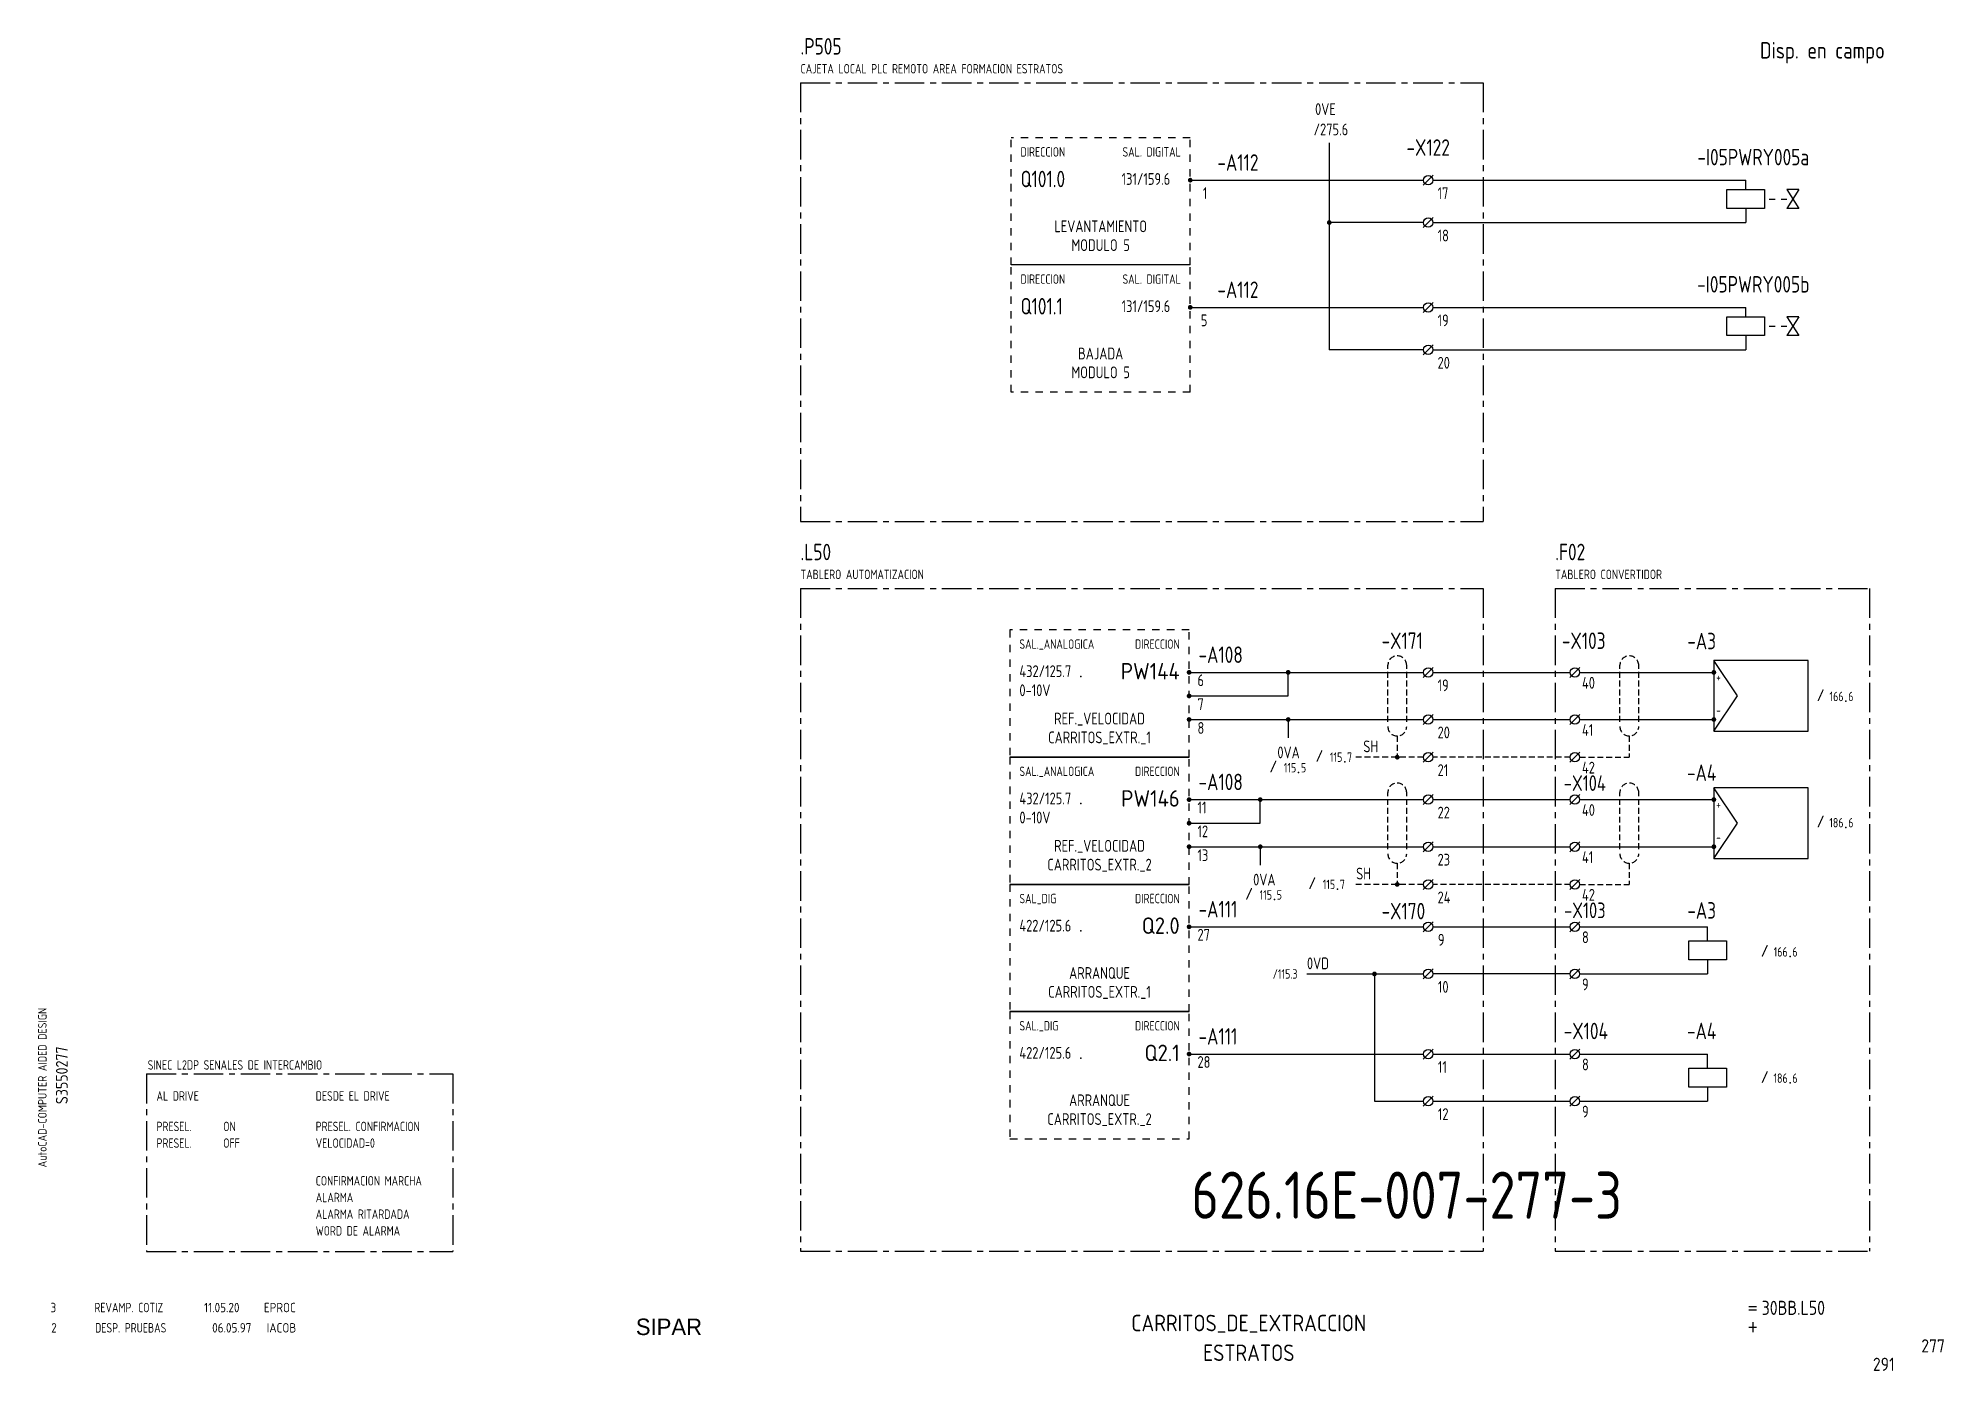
# Model space of a CAD drawing. Extents: x 10 to 414, y 6 to 288.
import ezdxf
from ezdxf.enums import TextEntityAlignment as Align

# ---------------------------------------------------------------- set-up
doc = ezdxf.new("R2010")
doc.units = 0
doc.header["$LTSCALE"] = 5
doc.header["$MEASUREMENT"] = 0
doc.header["$PDSIZE"] = -2
for name, pattern in [('CENTER', [2, 1.25, -0.25, 0.25, -0.25]), ('HIDDEN', [0.375, 0.25, -0.125]), ('HIDDEN1', [0.625, 0.3125, -0.3125])]:
    doc.linetypes.add(name, pattern=pattern)
doc.layers.get('0').update_dxf_attribs({"linetype": 'CONTINUOUS'})
doc.layers.add('CART', color=7, linetype='CONTINUOUS')
doc.styles.add('DIN', font='DIN.shx', dxfattribs={"width": 0.85})
doc.styles.add('ISO', font='DIN', dxfattribs={"width": 0.8})
doc.styles.add('N', font='ROMANS', dxfattribs={"width": 0.85, "height": 3})
doc.styles.add('SIMPLEX', font='SIMPLEX', dxfattribs={"width": 0.85})
doc.styles.add('X', font='UNIV.SHX', dxfattribs={"height": 3.5})

# ---------------------------------------------------------------- blocks, each defined once
blk = doc.blocks.new('B5-3')
at = {"linetype": 'Continuous', "const_width": 0.5}
blk.add_lwpolyline([(-0.25, 0, 1), (0.25, 0, 1)], format="xyb", close=True, dxfattribs=at)
blk = doc.blocks.new('PLC-DX2')
at = {"color": 3}
blk.add_point((15.05, -9.84), dxfattribs=at)
blk.add_blockref('B5-3', (38, -9))
at = {"color": 7, "style": 'SIMPLEX', "width": 0.8, "flags": 8}
blk.add_attdef('FG', text='', height=2.2, dxfattribs=at).set_placement((14.05, -9.84), align=Align.RIGHT)
blk.add_attdef('CAT', (16.05, -9.84), '', height=2.2, dxfattribs=at)
at = {"color": 3, "linetype": 'Continuous', "style": 'ISO', "width": 0.95}
blk.add_attdef('NOME', text='', height=3.5, dxfattribs=at).set_placement((36, -10.5), align=Align.RIGHT)
at = {"style": 'SIMPLEX'}
for tag, p, flags in [('#LINEA', (24.69, -13.92), 1), ('PRES', (40.5, -18.5), 9)]:
    blk.add_attdef(tag, p, '', height=2.5, dxfattribs=dict(at, flags=flags))
blk = doc.blocks.new('NORMALE')
at = {"linetype": 'Continuous'}
blk.add_line((-1.06, -1.06), (1.06, 1.06), dxfattribs=at)
at = {"color": 7}
blk.add_circle((0, 0), 1, dxfattribs=at)
at = {"color": 7, "style": 'SIMPLEX', "flags": 9}
for tag, p in [('QUADRO', (-7.5, 4)), ('SEZIONE', (-7.5, 2.5)), ('NUMO', (-7.5, 1)), ('NUMM', (-7.5, -0.5)), ('NOTEM', (-7.5, -2)), ('NOTEV', (-7.5, -3.5)), ('UTENZA', (-7.5, -5)), ('RIP', (-7.5, -6.5)), ('RAGGIO', (-7.5, -8))]:
    blk.add_attdef(tag, p, '', height=1, dxfattribs=at)
at = {"color": 3, "style": 'SIMPLEX', "flags": 8}
for tag, p in [('NUMI', (1.5, 0.5)), ('MORSETTIERA', (1.5, -2.5))]:
    blk.add_attdef(tag, p, '', height=2, dxfattribs=at)
blk = doc.blocks.new('CEI1076')
blk.add_point((-3.5, -1))
at = {"style": 'ISO'}
blk.add_text('/', height=2.5, dxfattribs=at).set_placement((-8, -1), align=Align.RIGHT)
for tag, height, style, flags, p in [('FG', 2, 'ISO', 8, (-4, -1)), ('#LINEA', 2.5, 'SIMPLEX', 1, (13.5, -4))]:
    blk.add_attdef(tag, text='', height=height, dxfattribs=dict(style=style, flags=flags)).set_placement(p, align=Align.RIGHT)
for tag, p, height, style, flags in [('CAT', (-3, -1), 2, 'ISO', 8), ('PRES', (2.5, -8.5), 2.5, 'SIMPLEX', 9)]:
    blk.add_attdef(tag, p, '', height=height, dxfattribs=dict(style=style, flags=flags))
at = {"color": 7, "linetype": 'Continuous', "style": 'ISO'}
blk.add_attdef('NOME', (3.5, 1), '', height=2.5, dxfattribs=at)
blk = doc.blocks.new('NOTA')
at = {"color": 5, "linetype": 'Continuous'}
blk.add_line((0, 0), (0, 0), dxfattribs=at)
at = {"color": 3, "style": 'DIN', "width": 0.8}
blk.add_attdef('NOME', text='', height=3.5, dxfattribs=at).set_placement((0, 0), align=Align.MIDDLE)
at = {"color": 7, "style": 'SIMPLEX', "flags": 9}
for tag, p in [('TIPO', (-2.04, -5.14)), ('QUADRO', (-2.04, -7.64))]:
    blk.add_attdef(tag, p, '', height=1, dxfattribs=at)
blk = doc.blocks.new('CONNESS')
at = {"linetype": 'Continuous', "const_width": 0.5}
blk.add_lwpolyline([(-0.25, 0, 1), (0.25, 0, 1)], format="xyb", close=True, dxfattribs=at)
blk = doc.blocks.new('B1-13')
at = {"linetype": 'Continuous'}
for p, q in [((0, -3), (0, 0)), ((-4, -3), (4, -3)), ((-4, -7), (-4, -3)), ((4, -3), (4, -7)), ((4, -7), (-4, -7)), ((0, -7), (0, -10))]:
    blk.add_line(p, q, dxfattribs=at)
blk = doc.blocks.new('BOX')
at = {"color": 3, "style": 'ISO', "width": 0.8}
blk.add_attdef('BOX', (0, 6), '', height=3.5, dxfattribs=at)
at = {"color": 7, "style": 'ISO', "width": 0.8}
blk.add_attdef('DESC', (0, 2), '', height=2, dxfattribs=at)
blk = doc.blocks.new('REV2')
at = {"color": 3, "style": 'DIN'}
for s, width, p in [('2', 0.9, (12.45, 13.79)), ('DESP. PRUEBAS', 0.8, (21.76, 13.79)), ('06.05.97', 0.9, (46.59, 13.79)), ('IACOB', 0.9, (58.16, 13.79))]:
    blk.add_text(s, height=2, dxfattribs=dict(at, width=width)).set_placement(p)

msp = doc.modelspace()

# ---------------------------------------------------------------- linework, layer by layer
at = {"color": 3, "linetype": 'CENTER'}
for p, q in [((171.42, 279), (171.42, 185.91)), ((171.42, 279), (316.27, 279)), ((316.27, 279), (316.27, 185.91)), ((171.42, 185.91), (316.27, 185.91)), ((171.42, 171.69), (316.27, 171.69)), ((171.42, 171.69), (171.42, 31.03)), ((316.27, 171.69), (316.27, 31.03)), ((331.53, 171.69), (331.53, 31.03)), ((331.53, 171.69), (398.17, 171.69)), ((398.17, 171.69), (398.17, 31.03)), ((32.68, 68.68), (32.68, 31)), ((32.68, 68.68), (97.68, 68.68)), ((97.68, 68.68), (97.68, 31)), ((32.68, 31), (97.68, 31)), ((171.42, 31.03), (316.27, 31.03)), ((331.53, 31.03), (398.17, 31.03))]:
    msp.add_line(p, q, dxfattribs=at)
at = {"linetype": 'HIDDEN1'}
for p, q in [((254.09, 267.35), (216.09, 267.35)), ((216.09, 240.35), (216.09, 267.35)), ((254.09, 240.35), (254.09, 267.35)), ((216.09, 213.35), (216.09, 240.35)), ((254.09, 213.35), (254.09, 240.35)), ((254.09, 213.35), (216.09, 213.35)), ((253.85, 162.89), (215.85, 162.89)), ((215.85, 162.89), (215.85, 135.89)), ((253.85, 135.89), (253.85, 162.89)), ((215.85, 135.89), (215.85, 108.89)), ((253.85, 108.89), (253.85, 135.89)), ((215.85, 108.89), (215.85, 81.89)), ((253.85, 81.89), (253.85, 108.89)), ((215.85, 81.89), (215.85, 54.89)), ((253.85, 54.89), (253.85, 81.89)), ((215.85, 54.89), (253.85, 54.89))]:
    msp.add_line(p, q, dxfattribs=at)
at = {"linetype": 'Continuous'}
for p, q in [((283.59, 266.27), (283.59, 222.35)), ((367.93, 256.35), (375.93, 256.35)), ((367.93, 252.35), (367.93, 256.35)), ((371.93, 256.35), (371.93, 258.35)), ((375.93, 256.35), (375.93, 252.35)), ((380.68, 256.35), (383.18, 252.35)), ((383.18, 256.35), (380.68, 252.35)), ((383.18, 256.35), (380.68, 256.35)), ((375.93, 252.35), (367.93, 252.35)), ((371.93, 252.35), (371.93, 249.35)), ((383.18, 252.35), (380.68, 252.35)), ((303.57, 249.35), (283.59, 249.35)), ((254.09, 240.35), (216.09, 240.35)), ((371.93, 229.35), (371.93, 231.35)), ((367.93, 229.35), (375.93, 229.35)), ((367.93, 225.35), (367.93, 229.35)), ((375.93, 229.35), (375.93, 225.35)), ((380.68, 229.35), (383.18, 225.35)), ((383.18, 229.35), (380.68, 225.35)), ((383.18, 229.35), (380.68, 229.35)), ((375.93, 225.35), (367.93, 225.35)), ((371.93, 225.35), (371.93, 222.35)), ((383.18, 225.35), (380.68, 225.35)), ((303.57, 222.35), (283.59, 222.35)), ((274.87, 148.89), (274.87, 153.89)), ((274.87, 143.89), (274.87, 139.98)), ((253.85, 135.89), (215.85, 135.89)), ((215.85, 135.89), (253.85, 135.89)), ((268.95, 121.89), (268.95, 126.89)), ((268.95, 116.89), (268.95, 112.98)), ((215.85, 108.89), (253.85, 108.89)), ((253.85, 108.89), (215.85, 108.89)), ((293.18, 89.89), (293.18, 62.89)), ((253.85, 81.89), (215.85, 81.89)), ((215.85, 81.89), (253.85, 81.89))]:
    msp.add_line(p, q, dxfattribs=at)
for p, q in [((254.09, 258.35), (303.57, 258.35)), ((305.57, 258.35), (371.93, 258.35)), ((376.93, 254.35), (378.18, 254.35)), ((379.43, 254.35), (380.68, 254.35)), ((305.57, 249.35), (371.93, 249.35)), ((254.09, 231.35), (303.57, 231.35)), ((305.57, 231.35), (371.93, 231.35)), ((376.93, 227.35), (378.18, 227.35)), ((379.43, 227.35), (380.68, 227.35)), ((305.57, 222.35), (371.93, 222.35)), ((253.85, 153.89), (303.57, 153.89)), ((305.57, 153.89), (334.71, 153.89)), ((336.71, 153.89), (365.18, 153.89)), ((385.18, 156.39), (365.18, 156.39)), ((370.18, 148.89), (365.18, 156.39)), ((365.18, 156.39), (365.18, 141.39)), ((385.18, 141.39), (385.18, 156.39)), ((253.85, 148.89), (274.87, 148.89)), ((365.18, 141.39), (370.18, 148.89)), ((253.85, 143.89), (303.57, 143.89)), ((305.57, 143.89), (334.71, 143.89)), ((336.71, 143.89), (365.18, 143.89)), ((365.18, 141.39), (385.18, 141.39)), ((365.18, 129.39), (365.18, 114.39)), ((385.18, 129.39), (365.18, 129.39)), ((370.18, 121.89), (365.18, 129.39)), ((385.18, 114.39), (385.18, 129.39)), ((253.85, 126.89), (303.57, 126.89)), ((305.57, 126.89), (334.71, 126.89)), ((336.71, 126.89), (365.18, 126.89)), ((253.85, 121.89), (268.95, 121.89)), ((365.18, 114.39), (370.18, 121.89)), ((253.85, 116.89), (303.57, 116.89)), ((305.57, 116.89), (334.71, 116.89)), ((336.71, 116.89), (365.18, 116.89)), ((365.18, 114.39), (385.18, 114.39)), ((253.85, 99.89), (303.63, 99.89)), ((305.63, 99.89), (334.71, 99.89)), ((336.71, 99.89), (363.85, 99.89)), ((278.85, 89.89), (303.63, 89.89)), ((334.71, 89.89), (305.63, 89.89)), ((336.71, 89.89), (363.85, 89.89)), ((349.85, 89.89), (363.85, 89.89)), ((253.85, 72.89), (303.63, 72.89)), ((305.63, 72.89), (334.71, 72.89)), ((336.71, 72.89), (363.85, 72.89)), ((293.18, 62.89), (303.63, 62.89)), ((305.63, 62.89), (334.71, 62.89)), ((336.71, 62.89), (363.85, 62.89)), ((349.85, 62.89), (363.85, 62.89))]:
    msp.add_line(p, q)
at = {"linetype": 'HIDDEN'}
for p, q in [((296.01, 143.39), (296.01, 155.39)), ((300.01, 143.39), (300.01, 155.39)), ((345.24, 143.39), (345.24, 155.39)), ((349.24, 143.39), (349.24, 155.39)), ((298.01, 140.39), (298.01, 135.89)), ((347.24, 140.39), (347.24, 135.89)), ((303.57, 135.89), (289.11, 135.89)), ((334.71, 135.89), (305.57, 135.89)), ((336.71, 135.89), (347.24, 135.89)), ((296.01, 116.39), (296.01, 128.39)), ((300.01, 116.39), (300.01, 128.39)), ((345.24, 116.39), (345.24, 128.39)), ((349.24, 116.39), (349.24, 128.39)), ((298.01, 113.39), (298.01, 108.89)), ((347.24, 113.39), (347.24, 108.89)), ((303.57, 108.89), (289.11, 108.89)), ((334.71, 108.89), (305.57, 108.89)), ((336.71, 108.89), (347.24, 108.89))]:
    msp.add_line(p, q, dxfattribs=at)
at = {"const_width": 0.5}
for points in [[(297.76, 135.89, 1), (298.26, 135.89, 1)], [(297.76, 108.89, 1), (298.26, 108.89, 1)]]:
    msp.add_lwpolyline(points, format="xyb", close=True, dxfattribs=at)
at = {"linetype": 'HIDDEN'}
for centre, start, end in [((298.01, 155.39), 0, 180), ((347.24, 155.39), 0, 180), ((298.01, 142.39), 180, 0), ((347.24, 142.39), 180, 0), ((298.01, 128.39), 0, 180), ((347.24, 128.39), 0, 180), ((298.01, 115.39), 180, 0), ((347.24, 115.39), 180, 0)]:
    msp.add_arc(centre, 2, start, end, dxfattribs=at)

# ---------------------------------------------------------------- block references
at = {"xscale": -1}
for p in [(254.09, 258.35), (283.59, 249.35), (254.09, 231.35)]:
    msp.add_blockref('B5-3', p, dxfattribs=at)
at = {"linetype": 'Continuous'}
for name, p in [('NORMALE', (304.57, 258.35)), ('NORMALE', (304.57, 249.35)), ('NORMALE', (304.57, 231.35)), ('NORMALE', (304.57, 222.35)), ('REV2', (0, 0))]:
    msp.add_blockref(name, p, dxfattribs=at)
for name, p, values in [('NOTA', (299.07, 160.61), {'NOME': '-X171'}), ('NOTA', (337.57, 160.61), {'NOME': '-X103'}), ('NOTA', (362.59, 160.54), {'NOME': '-A3'}), ('PLC-DX2', (215.85, 162.89), {'NOME': 'PW144'}), ('NOTA', (362.59, 132.61), {'NOME': '-A4'}), ('PLC-DX2', (215.85, 135.89), {'NOME': 'PW146'}), ('NOTA', (362.59, 103.37), {'NOME': '-A3'}), ('PLC-DX2', (215.85, 108.89), {'NOME': 'Q2.0'}), ('NOTA', (299.31, 103.23), {'NOME': '-X170'}), ('NOTA', (338.02, 77.79), {'NOME': '-X104'}), ('NOTA', (362.59, 77.79), {'NOME': '-A4'}), ('PLC-DX2', (215.85, 81.89), {'NOME': 'Q2.1'})]:
    msp.add_blockref(name, p).add_auto_attribs(values)
for name, p in [('B5-3', (274.87, 153.89)), ('CONNESS', (365.18, 153.89)), ('B5-3', (253.85, 148.89)), ('B5-3', (253.85, 143.89)), ('B5-3', (274.87, 143.89)), ('CONNESS', (365.18, 143.89)), ('B5-3', (268.95, 126.89)), ('CONNESS', (365.18, 126.89)), ('B5-3', (253.85, 121.89)), ('B5-3', (253.85, 116.89)), ('B5-3', (268.95, 116.89)), ('CONNESS', (365.18, 116.89)), ('B1-13', (363.85, 99.89)), ('B5-3', (293.18, 89.89)), ('B1-13', (363.85, 72.89))]:
    msp.add_blockref(name, p)
at = {"color": 3, "linetype": 'Continuous'}
for p in [(304.57, 153.89), (304.57, 143.89), (304.57, 135.89), (304.57, 126.89), (304.57, 116.89), (304.57, 108.89), (304.57, 99.89), (304.57, 89.89), (304.57, 72.89), (304.57, 62.89)]:
    msp.add_blockref('NORMALE', p, dxfattribs=at)
ref = msp.add_blockref('NORMALE', (335.71, 153.89), dxfattribs=at)
ref.add_attrib('NUMI', '40', (337.21, 150.43), dxfattribs={"color": 7, "height": 2.5, "style": 'DIN', "width": 0.8, "flags": 8})
ref = msp.add_blockref('CEI1076', (396.69, 148.78))
ref.add_attrib('FG', '166', dxfattribs={"height": 2, "style": 'DIN', "width": 0.8, "flags": 8}).set_placement((392.69, 147.78), align=Align.RIGHT)
ref.add_attrib('CAT', '6', (393.69, 147.78), dxfattribs={"height": 2, "style": 'DIN', "width": 0.8, "flags": 8})
ref = msp.add_blockref('NORMALE', (335.71, 143.89), dxfattribs=at)
ref.add_attrib('NUMI', '41', (337.21, 140.43), dxfattribs={"color": 7, "height": 2.5, "style": 'DIN', "width": 0.8, "flags": 8})
ref = msp.add_blockref('CEI1076', (280.58, 133.66))
ref.add_attrib('NOME', '0VA', (272.58, 135.66), dxfattribs={"color": 7, "linetype": 'Continuous', "height": 2.5, "style": 'DIN', "width": 0.8})
ref.add_attrib('FG', '115', dxfattribs={"height": 2, "style": 'DIN', "width": 0.8, "flags": 8}).set_placement((276.58, 132.66), align=Align.RIGHT)
ref.add_attrib('CAT', '5', (277.58, 132.66), dxfattribs={"height": 2, "style": 'DIN', "width": 0.8, "flags": 8})
ref = msp.add_blockref('CEI1076', (290.36, 135.9))
ref.add_attrib('NOME', 'SH', (290.81, 136.94), dxfattribs={"color": 7, "linetype": 'Continuous', "height": 2.5, "style": 'DIN', "width": 0.8})
ref.add_attrib('FG', '115', dxfattribs={"height": 2, "style": 'DIN', "width": 0.8, "flags": 8}).set_placement((286.36, 134.9), align=Align.RIGHT)
ref.add_attrib('CAT', '7', (287.36, 134.9), dxfattribs={"height": 2, "style": 'DIN', "width": 0.8, "flags": 8})
ref = msp.add_blockref('NORMALE', (335.71, 135.89), dxfattribs=at)
ref.add_attrib('NUMI', '42', (337.21, 132.43), dxfattribs={"color": 7, "height": 2.5, "style": 'DIN', "width": 0.8, "flags": 8})
at = {"xscale": 0.95, "yscale": 0.95, "zscale": 0.95}
for p, values in [((337.81, 130.4), {'NOME': '-X104'}), ((337.81, 103.4), {'NOME': '-X103'})]:
    msp.add_blockref('NOTA', p, dxfattribs=at).add_auto_attribs(values)
at = {"color": 3, "linetype": 'Continuous'}
ref = msp.add_blockref('NORMALE', (335.71, 126.89), dxfattribs=at)
ref.add_attrib('NUMI', '40', (337.21, 123.43), dxfattribs={"color": 7, "height": 2.5, "style": 'DIN', "width": 0.8, "flags": 8})
ref = msp.add_blockref('CEI1076', (396.69, 121.99))
ref.add_attrib('FG', '186', dxfattribs={"height": 2, "style": 'DIN', "width": 0.8, "flags": 8}).set_placement((392.69, 120.99), align=Align.RIGHT)
ref.add_attrib('CAT', '6', (393.69, 120.99), dxfattribs={"height": 2, "style": 'DIN', "width": 0.8, "flags": 8})
ref = msp.add_blockref('NORMALE', (335.71, 116.89), dxfattribs=at)
ref.add_attrib('NUMI', '41', (337.21, 113.43), dxfattribs={"color": 7, "height": 2.5, "style": 'DIN', "width": 0.8, "flags": 8})
ref = msp.add_blockref('CEI1076', (275.44, 106.66))
ref.add_attrib('NOME', '0VA', (267.44, 108.66), dxfattribs={"color": 7, "linetype": 'Continuous', "height": 2.5, "style": 'DIN', "width": 0.8})
ref.add_attrib('FG', '115', dxfattribs={"height": 2, "style": 'DIN', "width": 0.8, "flags": 8}).set_placement((271.44, 105.66), align=Align.RIGHT)
ref.add_attrib('CAT', '5', (272.44, 105.66), dxfattribs={"height": 2, "style": 'DIN', "width": 0.8, "flags": 8})
ref = msp.add_blockref('CEI1076', (288.84, 108.9))
ref.add_attrib('NOME', 'SH', (289.29, 109.94), dxfattribs={"color": 7, "linetype": 'Continuous', "height": 2.5, "style": 'DIN', "width": 0.8})
ref.add_attrib('FG', '115', dxfattribs={"height": 2, "style": 'DIN', "width": 0.8, "flags": 8}).set_placement((284.84, 107.9), align=Align.RIGHT)
ref.add_attrib('CAT', '7', (285.84, 107.9), dxfattribs={"height": 2, "style": 'DIN', "width": 0.8, "flags": 8})
ref = msp.add_blockref('NORMALE', (335.71, 108.89), dxfattribs=at)
ref.add_attrib('NUMI', '42', (337.21, 105.43), dxfattribs={"color": 7, "height": 2.5, "style": 'DIN', "width": 0.8, "flags": 8})
ref = msp.add_blockref('NORMALE', (335.71, 99.89), dxfattribs=at)
ref.add_attrib('NUMI', '8', (337.21, 96.43), dxfattribs={"color": 7, "height": 2.5, "style": 'DIN', "width": 0.8, "flags": 8})
ref = msp.add_blockref('CEI1076', (384.84, 94.57))
ref.add_attrib('FG', '166', dxfattribs={"height": 2, "style": 'DIN', "width": 0.8, "flags": 8}).set_placement((380.84, 93.57), align=Align.RIGHT)
ref.add_attrib('CAT', '6', (381.84, 93.57), dxfattribs={"height": 2, "style": 'DIN', "width": 0.8, "flags": 8})
ref = msp.add_blockref('NORMALE', (335.71, 89.89), dxfattribs=at)
ref.add_attrib('NUMI', '9', (337.21, 86.43), dxfattribs={"color": 7, "height": 2.5, "style": 'DIN', "width": 0.8, "flags": 8})
ref = msp.add_blockref('NORMALE', (335.71, 72.89), dxfattribs=at)
ref.add_attrib('NUMI', '8', (337.21, 69.43), dxfattribs={"color": 7, "height": 2.5, "style": 'DIN', "width": 0.8, "flags": 8})
ref = msp.add_blockref('BOX', (32.92, 67.58))
ref.add_attrib('DESC', 'SINEC L2DP SENALES DE INTERCAMBIO', (32.92, 69.58), dxfattribs={"color": 7, "height": 2, "style": 'ISO', "width": 0.8})
ref = msp.add_blockref('CEI1076', (384.84, 67.77))
ref.add_attrib('FG', '186', dxfattribs={"height": 2, "style": 'DIN', "width": 0.8, "flags": 8}).set_placement((380.84, 66.77), align=Align.RIGHT)
ref.add_attrib('CAT', '6', (381.84, 66.77), dxfattribs={"height": 2, "style": 'DIN', "width": 0.8, "flags": 8})
ref = msp.add_blockref('NORMALE', (335.71, 62.89), dxfattribs=at)
ref.add_attrib('NUMI', '9', (337.21, 59.43), dxfattribs={"color": 7, "height": 2.5, "style": 'DIN', "width": 0.8, "flags": 8})

# ---------------------------------------------------------------- texts
at = {"color": 3, "style": 'DIN'}
for s, height, width, p in [('.P505', 3.5, 0.8, (171.42, 285)), ('Q101.0', 3.5, 0.8, (218.09, 256.85)), ('Q101.1', 3.5, 0.8, (218.09, 229.85)), ('.L50', 3.5, 0.8, (171.42, 177.69)), ('.F02', 3.5, 0.8, (331.53, 177.69)), ('3', 2, 0.9, (12.3, 18.09)), ('REVAMP. COTIZ', 2, 0.8, (21.61, 18.09)), ('11.05.20', 2, 0.9, (44.88, 18.09)), ('EPROC', 2, 0.9, (57.56, 18.09))]:
    msp.add_text(s, height=height, dxfattribs=dict(at, width=width)).set_placement(p)
at = {"color": 2, "style": 'DIN', "width": 0.85}
msp.add_text('Disp. en campo', height=3.5, dxfattribs=at).set_placement((374.97, 284.16))
at = {"style": 'DIN', "width": 0.8}
for s, height, p in [('CAJETA LOCAL PLC REMOTO AREA FORMACION ESTRATOS', 2, (171.42, 281)), ('17', 2.5, (306.57, 254.35)), ('18', 2.5, (306.57, 245.35)), ('19', 2.5, (306.57, 227.35)), ('20', 2.5, (306.57, 218.35)), ('TABLERO AUTOMATIZACION', 2, (171.42, 173.69)), ('TABLERO CONVERTIDOR', 2, (331.53, 173.69)), ('6', 2.5, (255.63, 150.96)), ('19', 2.5, (306.57, 149.89)), ('7', 2.5, (255.63, 145.9)), ('8', 2.5, (255.63, 140.84)), ('20', 2.5, (306.57, 139.89)), ('21', 2.5, (306.57, 131.89)), ('11', 2.5, (255.63, 123.96)), ('22', 2.5, (306.57, 122.89)), ('12', 2.5, (255.63, 118.9)), ('13', 2.5, (255.63, 113.84)), ('23', 2.5, (306.57, 112.89)), ('24', 2.5, (306.57, 104.89)), ('27', 2.5, (255.63, 96.96)), ('9', 2.5, (306.63, 95.89)), ('0VD', 2.5, (278.85, 90.89)), ('10', 2.5, (306.63, 85.89)), ('28', 2.5, (255.63, 69.96)), ('11', 2.5, (306.63, 68.89)), ('AL DRIVE', 2, (34.79, 63)), ('DESDE EL DRIVE', 2, (68.56, 63)), ('12', 2.5, (306.63, 58.89)), ('PRESEL.', 2, (34.79, 56.53)), ('ON', 2, (48.95, 56.53)), ('PRESEL. CONFIRMACION', 2, (68.56, 56.53)), ('PRESEL.', 2, (34.79, 53)), ('OFF', 2, (48.95, 53)), ('VELOCIDAD=0', 2, (68.56, 53)), ('CONFIRMACION MARCHA', 2, (68.56, 44.99)), ('ALARMA', 2, (68.56, 41.45)), ('ALARMA RITARDADA', 2, (68.56, 37.91)), ('WORD DE ALARMA', 2, (68.56, 34.37))]:
    msp.add_text(s, height=height, dxfattribs=at).set_placement(p)
for s, height, p in [('0VE', 2.5, (284.97, 272.18)), ('/275.6', 2.5, (287.61, 267.87)), ('131/159.6', 2.5, (249.85, 257.35)), ('1', 2.5, (257.73, 254.35)), ('131/159.6', 2.5, (249.85, 230.35)), ('5', 2.5, (257.73, 227.35)), ('/115.3', 2, (276.85, 88.89))]:
    msp.add_text(s, height=height, dxfattribs=at).set_placement(p, align=Align.RIGHT)
at = {"color": 3, "style": 'DIN', "width": 0.8}
for s, p in [('-X122', (304.57, 263.53)), ('-I05PWRY005a', (373.55, 261.5)), ('-I05PWRY005b', (373.55, 234.5))]:
    msp.add_text(s, height=3.5, dxfattribs=at).set_placement(p, align=Align.CENTER)
at = {"color": 1, "style": 'DIN', "width": 0.8}
for p in [(218.09, 263.35), (218.09, 236.35)]:
    msp.add_text('DIRECCION', height=2, dxfattribs=at).set_placement(p)
at = {"color": 1, "width": 0.8}
for s, style, p in [('SAL. DIGITAL', 'DIN', (252.09, 263.35)), ('SAL. DIGITAL', 'DIN', (252.09, 236.35)), ('DIRECCION', 'ISO', (251.85, 158.89)), ('DIRECCION', 'ISO', (251.85, 131.89)), ('DIRECCION', 'ISO', (251.85, 104.89)), ('DIRECCION', 'ISO', (251.85, 77.89))]:
    msp.add_text(s, height=2, dxfattribs=dict(at, style=style)).set_placement(p, align=Align.RIGHT)
at = {"color": 3, "style": 'DIN', "width": 0.8}
for p in [(268.57, 260.35), (268.57, 233.35)]:
    msp.add_text('-A112', height=3.5, dxfattribs=at).set_placement(p, align=Align.RIGHT)
at = {"style": 'DIN', "width": 0.8}
for s, height, p in [('LEVANTAMIENTO', 2.5, (235.09, 247.31)), ('MODULO 5', 2.5, (235.09, 243.31)), ('BAJADA', 2.5, (235.09, 220.31)), ('MODULO 5', 2.5, (235.09, 216.31)), ('+', 2, (366.18, 151.89)), ('-', 2, (366.18, 144.89)), ('+', 2, (366.18, 124.89)), ('-', 2, (366.18, 117.89))]:
    msp.add_text(s, height=height, dxfattribs=at).set_placement(p, align=Align.CENTER)
at = {"color": 2, "insert": (254.32, 47.94), "char_height": 10, "width": 111.0411, "attachment_point": 1, "style": 'DIN'}
msp.add_mtext('626.16E-007-277-3', dxfattribs=at)
at = {"color": 1, "style": 'DIN', "width": 0.8}
for tag, p in [('SAL._ANALOGICA', (217.85, 158.89)), ('SAL._ANALOGICA', (217.85, 131.89)), ('SAL_DIG', (217.85, 104.89)), ('SAL._DIG', (217.85, 77.89))]:
    msp.add_attdef(tag, p, 'DIGITAL INPUT', height=2, dxfattribs=at)
at = {"color": 3, "style": 'DIN', "width": 0.8}
for tag, p in [('-A108', (255.85, 155.89)), ('-A108', (255.85, 128.89)), ('-A111', (255.85, 101.89)), ('-A111', (255.85, 74.89))]:
    msp.add_attdef(tag, p, '-A', height=3.5, dxfattribs=at)
at = {"color": 7, "style": 'DIN', "width": 0.8}
for tag, p in [('432/125.7', (217.85, 152.89)), ('0-10V', (217.85, 148.84)), ('432/125.7', (217.85, 125.89)), ('0-10V', (217.85, 121.84)), ('422/125.6', (217.85, 98.89)), ('422/125.6', (217.85, 71.89))]:
    msp.add_attdef(tag, p, '430/', height=2.5, dxfattribs=at)
for tag, p in [('REF._VELOCIDAD', (234.85, 142.84)), ('CARRITOS_EXTR._1', (234.85, 138.84)), ('REF._VELOCIDAD', (234.85, 115.84)), ('CARRITOS_EXTR._2', (234.85, 111.84)), ('ARRANQUE', (234.85, 88.84)), ('CARRITOS_EXTR._1', (234.85, 84.84)), ('ARRANQUE', (234.85, 61.84)), ('CARRITOS_EXTR._2', (234.85, 57.84))]:
    msp.add_attdef(tag, text='', height=2.5, dxfattribs=at).set_placement(p, align=Align.CENTER)
at = {"layer": 'CART', "color": 1, "style": 'DIN', "width": 0.9}
msp.add_text('AutoCAD-COMPUTER AIDED DESIGN', height=1.8, rotation=90, dxfattribs=at).set_placement((11.47, 48.84))
at = {"layer": 'CART', "color": 3, "style": 'N', "width": 0.85}
for s, p in [('=', (372.24, 17.91)), ('+', (372.24, 13.87))]:
    msp.add_text(s, height=2.5, dxfattribs=at).set_placement(p)
at = {"layer": 'CART', "color": 3, "style": 'DIN', "width": 0.9, "flags": 1}
msp.add_attdef('S3550277', text='', height=2.5, rotation=90, dxfattribs=at).set_placement((15.95, 68.38), align=Align.CENTER)
at = {"layer": 'CART', "color": 3, "style": 'DIN', "width": 0.85}
msp.add_attdef('30BB.L50', text='', height=3, dxfattribs=at).set_placement((375.33, 16.63), align=Align.BOTTOM_LEFT)
at = {"layer": 'CART', "color": 6, "style": 'X', "flags": 1}
msp.add_attdef('SIPAR', text='', height=3.5, dxfattribs=at).set_placement((143.5, 15), align=Align.MIDDLE)
at = {"layer": 'CART', "color": 2, "style": 'DIN', "width": 0.9, "flags": 1}
for tag, p in [('CARRITOS_DE_EXTRACCION', (266.5, 15.65)), ('ESTRATOS', (266.5, 9.5))]:
    msp.add_attdef(tag, text='', height=3.5, dxfattribs=at).set_placement(p, align=Align.MIDDLE)
msp.add_attdef('277', text='', height=2.8, dxfattribs=at).set_placement((414.2, 9.56), align=Align.RIGHT)
at = {"layer": 'CART', "color": 7, "style": 'DIN', "width": 0.9, "flags": 1}
msp.add_attdef('291', (398.93, 5.65), '', height=2.8, dxfattribs=at)

doc.saveas('drawing.dxf')
